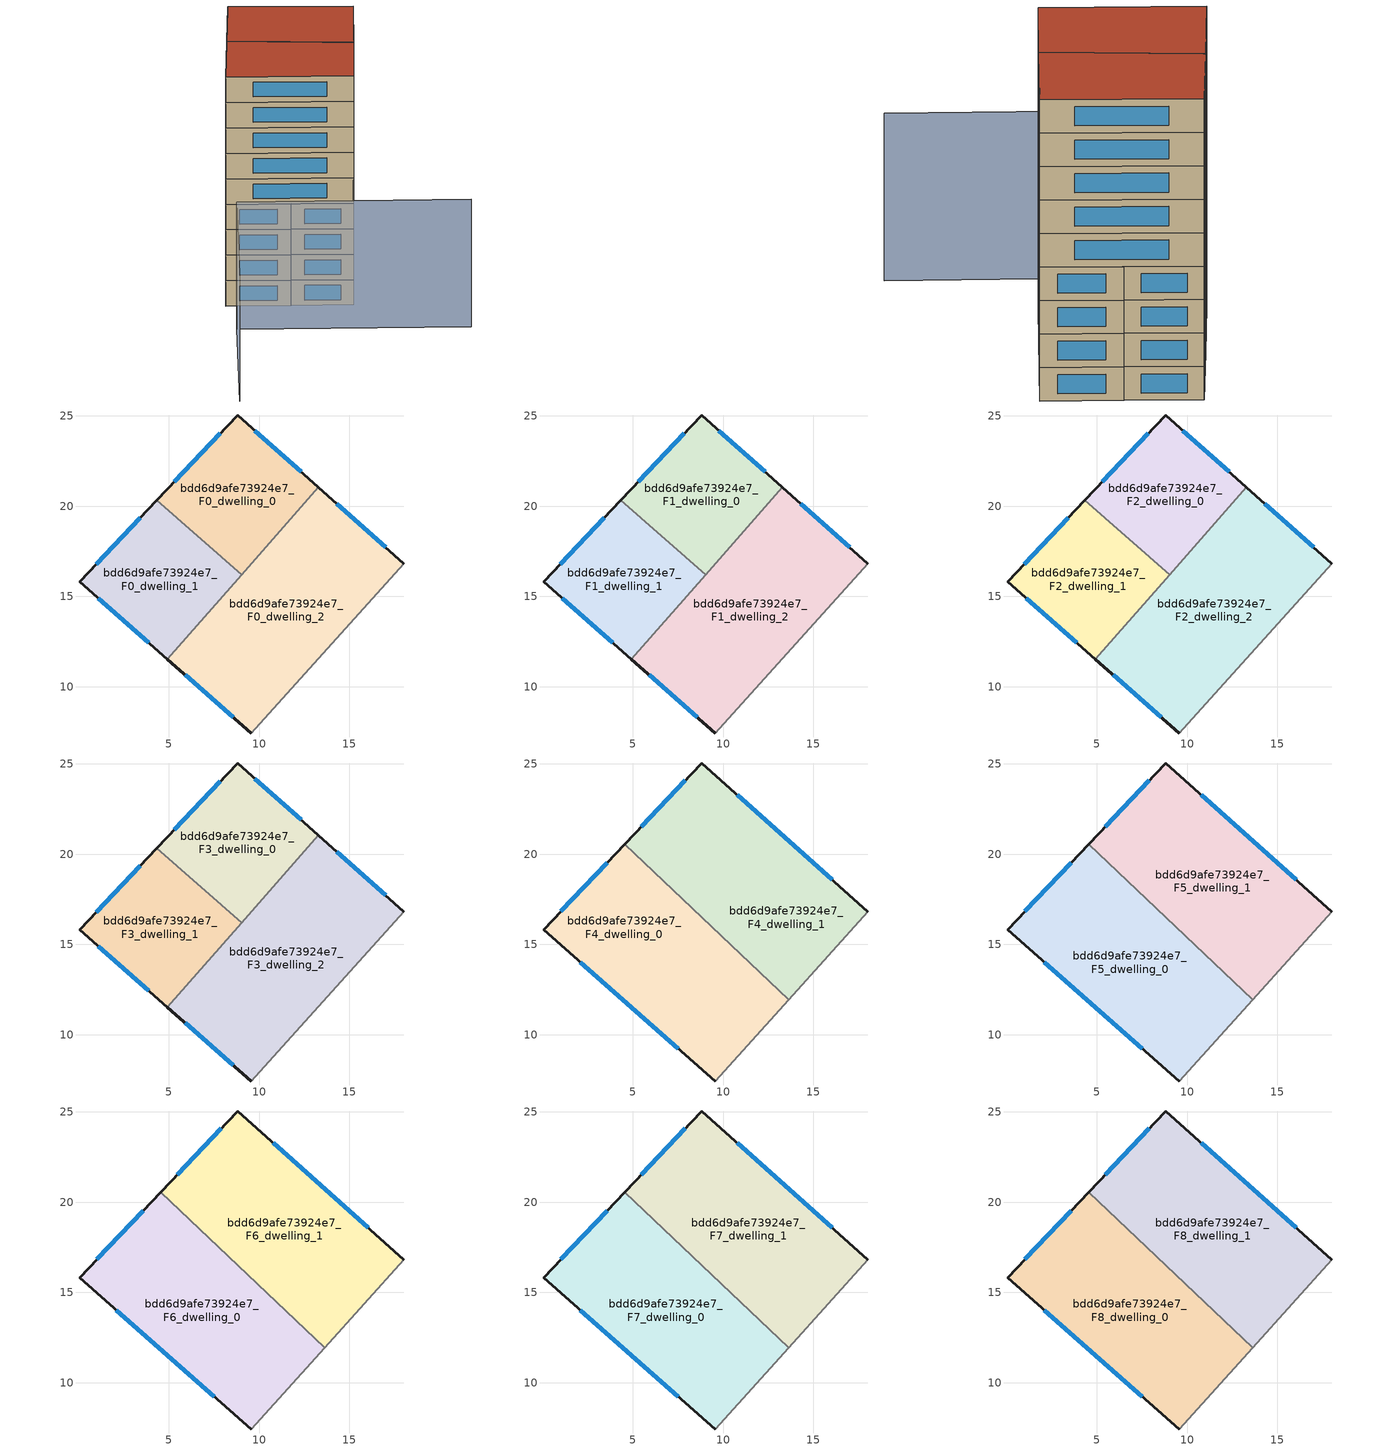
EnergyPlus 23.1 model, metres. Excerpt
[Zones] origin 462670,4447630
bdd6d9afe73924e7_F0_dwelling_0
 floor ground (EU_floor_Construction): 13.29,21.03 9.04,16.21 4.35,20.34 8.81,25.04 z0
 wall outside (EU_wall_Construction): 13.29,21.03 8.81,25.04 4.35,20.34 z0:3
 wall to bdd6d9afe73924e7_F0_dwelling_1 (EU_wall_Construction): 4.35,20.34 9.04,16.21 z0:3
 wall to bdd6d9afe73924e7_F0_dwelling_2 (EU_wall_Construction): 9.04,16.21 13.29,21.03 z0:3
 window (EU_Window_Construction): 7.85,24.04 5.31,21.34 / 12.33,21.89 9.77,24.18 z0.64:2.36
bdd6d9afe73924e7_F0_dwelling_1
 floor ground (EU_floor_Construction): 9.04,16.21 4.92,11.54 0.07,15.82 4.35,20.34 z0
 wall outside (EU_wall_Construction): 4.35,20.34 0.07,15.82 4.92,11.54 z0:3
 wall to bdd6d9afe73924e7_F0_dwelling_2 (EU_wall_Construction): 4.92,11.54 9.04,16.21 z0:3
 window (EU_Window_Construction): 1.11,14.9 3.88,12.45 / 3.43,19.37 0.99,16.79 z0.64:2.36
bdd6d9afe73924e7_F0_dwelling_2
 floor ground (EU_floor_Construction): 18.01,16.81 9.56,7.45 4.92,11.54 13.29,21.03 z0
 wall outside (EU_wall_Construction): 4.92,11.54 9.56,7.45 / 18.01,16.81 13.29,21.03 z0:3
 wall adiabatic (EU_wall_Construction): 9.56,7.45 18.01,16.81 z0:3
 window (EU_Window_Construction): 5.92,10.66 8.57,8.32 / 17,17.71 14.3,20.13 z0.64:2.36
bdd6d9afe73924e7_F1_dwelling_0
 floor to bdd6d9afe73924e7_F0_dwelling_0 (EU_floor_Construction): 13.29,21.03 9.04,16.21 4.35,20.34 8.81,25.04 z3
 wall outside (EU_wall_Construction): 13.29,21.03 8.81,25.04 4.35,20.34 z3:6
 wall to bdd6d9afe73924e7_F1_dwelling_1 (EU_wall_Construction): 4.35,20.34 9.04,16.21 z3:6
 wall to bdd6d9afe73924e7_F1_dwelling_2 (EU_wall_Construction): 9.04,16.21 13.29,21.03 z3:6
 window (EU_Window_Construction): 7.85,24.04 5.31,21.34 / 12.33,21.89 9.77,24.18 z3.64:5.36
bdd6d9afe73924e7_F1_dwelling_1
 floor to bdd6d9afe73924e7_F0_dwelling_1 (EU_floor_Construction): 9.04,16.21 4.92,11.54 0.07,15.82 4.35,20.34 z3
 wall outside (EU_wall_Construction): 4.35,20.34 0.07,15.82 4.92,11.54 z3:6
 wall to bdd6d9afe73924e7_F1_dwelling_2 (EU_wall_Construction): 4.92,11.54 9.04,16.21 z3:6
 window (EU_Window_Construction): 1.11,14.9 3.88,12.45 / 3.43,19.37 0.99,16.79 z3.64:5.36
bdd6d9afe73924e7_F1_dwelling_2
 floor to bdd6d9afe73924e7_F0_dwelling_2 (EU_floor_Construction): 18.01,16.81 9.56,7.45 4.92,11.54 13.29,21.03 z3
 wall outside (EU_wall_Construction): 4.92,11.54 9.56,7.45 / 18.01,16.81 13.29,21.03 z3:6
 wall adiabatic (EU_wall_Construction): 9.56,7.45 18.01,16.81 z3:6
 window (EU_Window_Construction): 5.92,10.66 8.57,8.32 / 17,17.71 14.3,20.13 z3.64:5.36
bdd6d9afe73924e7_F2_dwelling_0
 floor to bdd6d9afe73924e7_F1_dwelling_0 (EU_floor_Construction): 13.29,21.03 9.04,16.21 4.35,20.34 8.81,25.04 z6
 wall outside (EU_wall_Construction): 13.29,21.03 8.81,25.04 4.35,20.34 z6:9
 wall to bdd6d9afe73924e7_F2_dwelling_1 (EU_wall_Construction): 4.35,20.34 9.04,16.21 z6:9
 wall to bdd6d9afe73924e7_F2_dwelling_2 (EU_wall_Construction): 9.04,16.21 13.29,21.03 z6:9
 window (EU_Window_Construction): 7.85,24.04 5.31,21.34 / 12.33,21.89 9.77,24.18 z6.64:8.36
bdd6d9afe73924e7_F2_dwelling_1
 floor to bdd6d9afe73924e7_F1_dwelling_1 (EU_floor_Construction): 9.04,16.21 4.92,11.54 0.07,15.82 4.35,20.34 z6
 wall outside (EU_wall_Construction): 4.35,20.34 0.07,15.82 4.92,11.54 z6:9
 wall to bdd6d9afe73924e7_F2_dwelling_2 (EU_wall_Construction): 4.92,11.54 9.04,16.21 z6:9
 window (EU_Window_Construction): 1.11,14.9 3.88,12.45 / 3.43,19.37 0.99,16.79 z6.64:8.36
bdd6d9afe73924e7_F2_dwelling_2
 floor to bdd6d9afe73924e7_F1_dwelling_2 (EU_floor_Construction): 18.01,16.81 9.56,7.45 4.92,11.54 13.29,21.03 z6
 wall outside (EU_wall_Construction): 4.92,11.54 9.56,7.45 / 18.01,16.81 13.29,21.03 z6:9
 wall adiabatic (EU_wall_Construction): 9.56,7.45 18.01,16.81 z6:9
 window (EU_Window_Construction): 5.92,10.66 8.57,8.32 / 17,17.71 14.3,20.13 z6.64:8.36
bdd6d9afe73924e7_F3_dwelling_0
 floor to bdd6d9afe73924e7_F2_dwelling_0 (EU_floor_Construction): 13.29,21.03 9.04,16.21 4.35,20.34 8.81,25.04 z9
 wall outside (EU_wall_Construction): 13.29,21.03 8.81,25.04 4.35,20.34 z9:12
 wall to bdd6d9afe73924e7_F3_dwelling_1 (EU_wall_Construction): 4.35,20.34 9.04,16.21 z9:12
 wall to bdd6d9afe73924e7_F3_dwelling_2 (EU_wall_Construction): 9.04,16.21 13.29,21.03 z9:12
 window (EU_Window_Construction): 7.85,24.04 5.31,21.34 / 12.33,21.89 9.77,24.18 z9.64:11.36
bdd6d9afe73924e7_F3_dwelling_1
 floor to bdd6d9afe73924e7_F2_dwelling_1 (EU_floor_Construction): 9.04,16.21 4.92,11.54 0.07,15.82 4.35,20.34 z9
 wall outside (EU_wall_Construction): 4.35,20.34 0.07,15.82 4.92,11.54 z9:12
 wall to bdd6d9afe73924e7_F3_dwelling_2 (EU_wall_Construction): 4.92,11.54 9.04,16.21 z9:12
 window (EU_Window_Construction): 1.11,14.9 3.88,12.45 / 3.43,19.37 0.99,16.79 z9.64:11.36
bdd6d9afe73924e7_F3_dwelling_2
 floor to bdd6d9afe73924e7_F2_dwelling_2 (EU_floor_Construction): 18.01,16.81 9.56,7.45 4.92,11.54 13.29,21.03 z9
 wall outside (EU_wall_Construction): 4.92,11.54 9.56,7.45 / 18.01,16.81 13.29,21.03 z9:12
 wall adiabatic (EU_wall_Construction): 9.56,7.45 18.01,16.81 z9:12
 window (EU_Window_Construction): 5.92,10.66 8.57,8.32 / 17,17.71 14.3,20.13 z9.64:11.36
bdd6d9afe73924e7_F4_dwelling_0
 floor to bdd6d9afe73924e7_F3_dwelling_0 (EU_floor_Construction): 9.08,16.26 9.04,16.21 4.35,20.34 4.55,20.55 z12
 floor to bdd6d9afe73924e7_F3_dwelling_1 (EU_floor_Construction): 9.04,16.21 4.92,11.54 0.07,15.82 4.35,20.34 z12
 floor to bdd6d9afe73924e7_F3_dwelling_2 (EU_floor_Construction): 13.63,11.95 9.56,7.45 4.92,11.54 9.08,16.26 z12
 wall outside (EU_wall_Construction): 4.55,20.55 0.07,15.82 9.56,7.45 z12:15
 wall adiabatic (EU_wall_Construction): 9.56,7.45 13.63,11.95 z12:15
 wall to bdd6d9afe73924e7_F4_dwelling_1 (EU_wall_Construction): 13.63,11.95 4.55,20.55 z12:15
 window (EU_Window_Construction): 2.1,14.02 7.53,9.24 / 3.59,19.54 1.03,16.83 z12.64:14.36
bdd6d9afe73924e7_F4_dwelling_1
 floor to bdd6d9afe73924e7_F3_dwelling_0 (EU_floor_Construction): 13.29,21.03 9.08,16.26 4.55,20.55 8.81,25.04 z12
 floor to bdd6d9afe73924e7_F3_dwelling_2 (EU_floor_Construction): 18.01,16.81 13.63,11.95 9.08,16.26 13.29,21.03 z12
 wall outside (EU_wall_Construction): 18.01,16.81 8.81,25.04 4.55,20.55 z12:15
 wall adiabatic (EU_wall_Construction): 13.63,11.95 18.01,16.81 z12:15
 window (EU_Window_Construction): 7.9,24.08 5.46,21.51 / 16.04,18.57 10.78,23.28 z12.64:14.36
bdd6d9afe73924e7_F5_dwelling_0
 floor to bdd6d9afe73924e7_F4_dwelling_0 (EU_floor_Construction): 13.63,11.95 9.56,7.45 0.07,15.82 4.55,20.55 z15
 wall outside (EU_wall_Construction): 4.55,20.55 0.07,15.82 9.56,7.45 z15:18
 wall adiabatic (EU_wall_Construction): 9.56,7.45 13.63,11.95 z15:18
 wall to bdd6d9afe73924e7_F5_dwelling_1 (EU_wall_Construction): 13.63,11.95 4.55,20.55 z15:18
 window (EU_Window_Construction): 2.1,14.02 7.53,9.24 / 3.59,19.54 1.03,16.83 z15.64:17.36
bdd6d9afe73924e7_F5_dwelling_1
 floor to bdd6d9afe73924e7_F4_dwelling_1 (EU_floor_Construction): 18.01,16.81 13.63,11.95 4.55,20.55 8.81,25.04 z15
 wall outside (EU_wall_Construction): 18.01,16.81 8.81,25.04 4.55,20.55 z15:18
 wall adiabatic (EU_wall_Construction): 13.63,11.95 18.01,16.81 z15:18
 window (EU_Window_Construction): 7.9,24.08 5.46,21.51 / 16.04,18.57 10.78,23.28 z15.64:17.36
bdd6d9afe73924e7_F6_dwelling_0
 floor to bdd6d9afe73924e7_F5_dwelling_0 (EU_floor_Construction): 13.63,11.95 9.56,7.45 0.07,15.82 4.55,20.55 z18
 wall outside (EU_wall_Construction): 4.55,20.55 0.07,15.82 9.56,7.45 z18:21
 wall adiabatic (EU_wall_Construction): 9.56,7.45 13.63,11.95 z18:21
 wall to bdd6d9afe73924e7_F6_dwelling_1 (EU_wall_Construction): 13.63,11.95 4.55,20.55 z18:21
 window (EU_Window_Construction): 2.1,14.02 7.53,9.24 / 3.59,19.54 1.03,16.83 z18.64:20.36
bdd6d9afe73924e7_F6_dwelling_1
 floor to bdd6d9afe73924e7_F5_dwelling_1 (EU_floor_Construction): 18.01,16.81 13.63,11.95 4.55,20.55 8.81,25.04 z18
 wall outside (EU_wall_Construction): 18.01,16.81 8.81,25.04 4.55,20.55 z18:21
 wall adiabatic (EU_wall_Construction): 13.63,11.95 18.01,16.81 z18:21
 window (EU_Window_Construction): 7.9,24.08 5.46,21.51 / 16.04,18.57 10.78,23.28 z18.64:20.36
bdd6d9afe73924e7_F7_dwelling_0
 floor to bdd6d9afe73924e7_F6_dwelling_0 (EU_floor_Construction): 13.63,11.95 9.56,7.45 0.07,15.82 4.55,20.55 z21
 wall outside (EU_wall_Construction): 4.55,20.55 0.07,15.82 9.56,7.45 z21:24
 wall adiabatic (EU_wall_Construction): 9.56,7.45 13.63,11.95 z21:24
 wall to bdd6d9afe73924e7_F7_dwelling_1 (EU_wall_Construction): 13.63,11.95 4.55,20.55 z21:24
 window (EU_Window_Construction): 2.1,14.02 7.53,9.24 / 3.59,19.54 1.03,16.83 z21.64:23.36
bdd6d9afe73924e7_F7_dwelling_1
 floor to bdd6d9afe73924e7_F6_dwelling_1 (EU_floor_Construction): 18.01,16.81 13.63,11.95 4.55,20.55 8.81,25.04 z21
 wall outside (EU_wall_Construction): 18.01,16.81 8.81,25.04 4.55,20.55 z21:24
 wall adiabatic (EU_wall_Construction): 13.63,11.95 18.01,16.81 z21:24
 window (EU_Window_Construction): 7.9,24.08 5.46,21.51 / 16.04,18.57 10.78,23.28 z21.64:23.36
bdd6d9afe73924e7_F8_dwelling_0
 floor to bdd6d9afe73924e7_F7_dwelling_0 (EU_floor_Construction): 13.63,11.95 9.56,7.45 0.07,15.82 4.55,20.55 z24
 wall outside (EU_wall_Construction): 4.55,20.55 0.07,15.82 9.56,7.45 z24:27
 wall adiabatic (EU_wall_Construction): 9.56,7.45 13.63,11.95 z24:27
 wall to bdd6d9afe73924e7_F8_dwelling_1 (EU_wall_Construction): 13.63,11.95 4.55,20.55 z24:27
 window (EU_Window_Construction): 2.1,14.02 7.53,9.24 / 3.59,19.54 1.03,16.83 z24.64:26.36
 roof outside (EU_roof_Construction): 9.56,7.45 13.63,11.95 4.55,20.55 0.07,15.82 z27
bdd6d9afe73924e7_F8_dwelling_1
 floor to bdd6d9afe73924e7_F7_dwelling_1 (EU_floor_Construction): 18.01,16.81 13.63,11.95 4.55,20.55 8.81,25.04 z24
 wall outside (EU_wall_Construction): 18.01,16.81 8.81,25.04 4.55,20.55 z24:27
 wall adiabatic (EU_wall_Construction): 13.63,11.95 18.01,16.81 z24:27
 window (EU_Window_Construction): 7.9,24.08 5.46,21.51 / 16.04,18.57 10.78,23.28 z24.64:26.36
 roof outside (EU_roof_Construction): 13.63,11.95 18.01,16.81 8.81,25.04 4.55,20.55 z27
shading: -10.47,2.31 -1.95,12.02 / -1.95,12.02 15.45,-3.25 / 7.28,4.97 17.64,16.9 z0:15
[Building]
EU S2 Campaign: North Axis=0; Terrain=City; Solar Distribution=FullExterior
[Site:Location]
Yerevan-Zvartnots.Intl.AP: Latitude=40.15; Longitude=44.383; Time Zone=4; Elevation=854
[SizingPeriod:WeatherFileDays]
AnnualSizingPeriod: Begin Month=1; Begin Day of Month=1; End Month=12; End Day of Month=31; Day of Week for Start Day=Monday; Use Weather File Daylight Saving Period=No; Use Weather File Rain and Snow Indicators=No
[MATERIAL]
EU_InternalMass_Material: Roughness=MediumRough; Thickness=0.1; Conductivity=1; Density=1800; Specific Heat=900; Thermal Absorptance=0.9; Solar Absorptance=0.7; Visible Absorptance=0.7
[MATERIAL:NOMASS] Roughness=MediumRough; Thermal Absorptance=0.9; Solar Absorptance=0.7; Visible Absorptance=0.7
Name | Thermal Resistance
EU_wall_NoMass | 1.05043
EU_roof_NoMass | 1.45357
EU_floor_NoMass | 0.478065
[WINDOWMATERIAL:SIMPLEGLAZINGSYSTEM]
EU_Window_SimpleGlazing: UFactor=2.5566; Solar Heat Gain Coefficient=0.75; Visible Transmittance=0.75
[CONSTRUCTION]
EU_wall_Construction: EU_wall_NoMass
EU_roof_Construction: EU_roof_NoMass
EU_floor_Construction: EU_floor_NoMass
EU_Window_Construction: EU_Window_SimpleGlazing
EU_InternalMass_Construction: EU_InternalMass_Material
[ZONE] Type=1; Multiplier=1; Ceiling Height=autocalculate; Floor Area=autocalculate; Part of Total Floor Area=Yes
Name | Volume
bdd6d9afe73924e7_F0_dwelling_0 | 118.691
bdd6d9afe73924e7_F1_dwelling_0; bdd6d9afe73924e7_F2_dwelling_0; bdd6d9afe73924e7_F3_dwelling_0 | 118.692
bdd6d9afe73924e7_F4_dwelling_0 | 237.375
bdd6d9afe73924e7_F5_dwelling_0; bdd6d9afe73924e7_F6_dwelling_0; bdd6d9afe73924e7_F7_dwelling_0; bdd6d9afe73924e7_F8_dwelling_0 | 237.38
bdd6d9afe73924e7_F0_dwelling_1 | 118.714
bdd6d9afe73924e7_F1_dwelling_1; bdd6d9afe73924e7_F2_dwelling_1; bdd6d9afe73924e7_F3_dwelling_1 | 118.713
bdd6d9afe73924e7_F4_dwelling_1 | 237.379
bdd6d9afe73924e7_F5_dwelling_1; bdd6d9afe73924e7_F6_dwelling_1; bdd6d9afe73924e7_F7_dwelling_1; bdd6d9afe73924e7_F8_dwelling_1 | 237.385
bdd6d9afe73924e7_F0_dwelling_2; bdd6d9afe73924e7_F1_dwelling_2; bdd6d9afe73924e7_F2_dwelling_2; bdd6d9afe73924e7_F3_dwelling_2 | 237.36
[INTERNALMASS] Construction=EU_InternalMass_Construction
Name | Zone or ZoneList | Surface Area
bdd6d9afe73924e7_F0_dwelling_0_EU_InternalMass | bdd6d9afe73924e7_F0_dwelling_0 | 39.5638
bdd6d9afe73924e7_F0_dwelling_1_EU_InternalMass | bdd6d9afe73924e7_F0_dwelling_1 | 39.5712
bdd6d9afe73924e7_F0_dwelling_2_EU_InternalMass | bdd6d9afe73924e7_F0_dwelling_2 | 79.1199
bdd6d9afe73924e7_F1_dwelling_0_EU_InternalMass | bdd6d9afe73924e7_F1_dwelling_0 | 39.5638
bdd6d9afe73924e7_F1_dwelling_1_EU_InternalMass | bdd6d9afe73924e7_F1_dwelling_1 | 39.5712
bdd6d9afe73924e7_F1_dwelling_2_EU_InternalMass | bdd6d9afe73924e7_F1_dwelling_2 | 79.1199
bdd6d9afe73924e7_F2_dwelling_0_EU_InternalMass | bdd6d9afe73924e7_F2_dwelling_0 | 39.5638
bdd6d9afe73924e7_F2_dwelling_1_EU_InternalMass | bdd6d9afe73924e7_F2_dwelling_1 | 39.5712
bdd6d9afe73924e7_F2_dwelling_2_EU_InternalMass | bdd6d9afe73924e7_F2_dwelling_2 | 79.1199
bdd6d9afe73924e7_F3_dwelling_0_EU_InternalMass | bdd6d9afe73924e7_F3_dwelling_0 | 39.5638
bdd6d9afe73924e7_F3_dwelling_1_EU_InternalMass | bdd6d9afe73924e7_F3_dwelling_1 | 39.5712
bdd6d9afe73924e7_F3_dwelling_2_EU_InternalMass | bdd6d9afe73924e7_F3_dwelling_2 | 79.1199
bdd6d9afe73924e7_F4_dwelling_0_EU_InternalMass | bdd6d9afe73924e7_F4_dwelling_0 | 79.1267
bdd6d9afe73924e7_F4_dwelling_1_EU_InternalMass | bdd6d9afe73924e7_F4_dwelling_1 | 79.1282
bdd6d9afe73924e7_F5_dwelling_0_EU_InternalMass | bdd6d9afe73924e7_F5_dwelling_0 | 79.1267
bdd6d9afe73924e7_F5_dwelling_1_EU_InternalMass | bdd6d9afe73924e7_F5_dwelling_1 | 79.1282
bdd6d9afe73924e7_F6_dwelling_0_EU_InternalMass | bdd6d9afe73924e7_F6_dwelling_0 | 79.1267
bdd6d9afe73924e7_F6_dwelling_1_EU_InternalMass | bdd6d9afe73924e7_F6_dwelling_1 | 79.1282
bdd6d9afe73924e7_F7_dwelling_0_EU_InternalMass | bdd6d9afe73924e7_F7_dwelling_0 | 79.1267
bdd6d9afe73924e7_F7_dwelling_1_EU_InternalMass | bdd6d9afe73924e7_F7_dwelling_1 | 79.1282
bdd6d9afe73924e7_F8_dwelling_0_EU_InternalMass | bdd6d9afe73924e7_F8_dwelling_0 | 79.1267
bdd6d9afe73924e7_F8_dwelling_1_EU_InternalMass | bdd6d9afe73924e7_F8_dwelling_1 | 79.1282
[OTHEREQUIPMENT] Fuel Type=Electricity; Design Level Calculation Method=Watts/Area; Power per Zone Floor Area=1; Fraction Latent=0; Fraction Radiant=0; Fraction Lost=0; Carbon Dioxide Generation Rate=0; EndUse Subcategory=EU_Step8_InternalGains
Name | Zone or ZoneList or Space or SpaceList | Schedule
EU_Step8_InternalGain_bdd6d9afe73924e7_F0_dwelling_0_f000 | bdd6d9afe73924e7_F0_dwelling_0 | EU_Step8_GainSchedule_bdd6d9afe73924e7_F0_dwelling_0_f000
EU_Step8_InternalGain_bdd6d9afe73924e7_F0_dwelling_1_f000 | bdd6d9afe73924e7_F0_dwelling_1 | EU_Step8_GainSchedule_bdd6d9afe73924e7_F0_dwelling_1_f000
EU_Step8_InternalGain_bdd6d9afe73924e7_F0_dwelling_2_f000 | bdd6d9afe73924e7_F0_dwelling_2 | EU_Step8_GainSchedule_bdd6d9afe73924e7_F0_dwelling_2_f000
EU_Step8_InternalGain_bdd6d9afe73924e7_F1_dwelling_0_f000 | bdd6d9afe73924e7_F1_dwelling_0 | EU_Step8_GainSchedule_bdd6d9afe73924e7_F1_dwelling_0_f000
EU_Step8_InternalGain_bdd6d9afe73924e7_F1_dwelling_1_f000 | bdd6d9afe73924e7_F1_dwelling_1 | EU_Step8_GainSchedule_bdd6d9afe73924e7_F1_dwelling_1_f000
EU_Step8_InternalGain_bdd6d9afe73924e7_F1_dwelling_2_f000 | bdd6d9afe73924e7_F1_dwelling_2 | EU_Step8_GainSchedule_bdd6d9afe73924e7_F1_dwelling_2_f000
EU_Step8_InternalGain_bdd6d9afe73924e7_F2_dwelling_0_f000 | bdd6d9afe73924e7_F2_dwelling_0 | EU_Step8_GainSchedule_bdd6d9afe73924e7_F2_dwelling_0_f000
EU_Step8_InternalGain_bdd6d9afe73924e7_F2_dwelling_1_f000 | bdd6d9afe73924e7_F2_dwelling_1 | EU_Step8_GainSchedule_bdd6d9afe73924e7_F2_dwelling_1_f000
EU_Step8_InternalGain_bdd6d9afe73924e7_F2_dwelling_2_f000 | bdd6d9afe73924e7_F2_dwelling_2 | EU_Step8_GainSchedule_bdd6d9afe73924e7_F2_dwelling_2_f000
EU_Step8_InternalGain_bdd6d9afe73924e7_F3_dwelling_0_f000 | bdd6d9afe73924e7_F3_dwelling_0 | EU_Step8_GainSchedule_bdd6d9afe73924e7_F3_dwelling_0_f000
EU_Step8_InternalGain_bdd6d9afe73924e7_F3_dwelling_1_f000 | bdd6d9afe73924e7_F3_dwelling_1 | EU_Step8_GainSchedule_bdd6d9afe73924e7_F3_dwelling_1_f000
EU_Step8_InternalGain_bdd6d9afe73924e7_F3_dwelling_2_f000 | bdd6d9afe73924e7_F3_dwelling_2 | EU_Step8_GainSchedule_bdd6d9afe73924e7_F3_dwelling_2_f000
EU_Step8_InternalGain_bdd6d9afe73924e7_F4_dwelling_0_f000 | bdd6d9afe73924e7_F4_dwelling_0 | EU_Step8_GainSchedule_bdd6d9afe73924e7_F4_dwelling_0_f000
EU_Step8_InternalGain_bdd6d9afe73924e7_F4_dwelling_1_f000 | bdd6d9afe73924e7_F4_dwelling_1 | EU_Step8_GainSchedule_bdd6d9afe73924e7_F4_dwelling_1_f000
EU_Step8_InternalGain_bdd6d9afe73924e7_F5_dwelling_0_f000 | bdd6d9afe73924e7_F5_dwelling_0 | EU_Step8_GainSchedule_bdd6d9afe73924e7_F5_dwelling_0_f000
EU_Step8_InternalGain_bdd6d9afe73924e7_F5_dwelling_1_f000 | bdd6d9afe73924e7_F5_dwelling_1 | EU_Step8_GainSchedule_bdd6d9afe73924e7_F5_dwelling_1_f000
EU_Step8_InternalGain_bdd6d9afe73924e7_F6_dwelling_0_f000 | bdd6d9afe73924e7_F6_dwelling_0 | EU_Step8_GainSchedule_bdd6d9afe73924e7_F6_dwelling_0_f000
EU_Step8_InternalGain_bdd6d9afe73924e7_F6_dwelling_1_f000 | bdd6d9afe73924e7_F6_dwelling_1 | EU_Step8_GainSchedule_bdd6d9afe73924e7_F6_dwelling_1_f000
EU_Step8_InternalGain_bdd6d9afe73924e7_F7_dwelling_0_f000 | bdd6d9afe73924e7_F7_dwelling_0 | EU_Step8_GainSchedule_bdd6d9afe73924e7_F7_dwelling_0_f000
EU_Step8_InternalGain_bdd6d9afe73924e7_F7_dwelling_1_f000 | bdd6d9afe73924e7_F7_dwelling_1 | EU_Step8_GainSchedule_bdd6d9afe73924e7_F7_dwelling_1_f000
EU_Step8_InternalGain_bdd6d9afe73924e7_F8_dwelling_0_f000 | bdd6d9afe73924e7_F8_dwelling_0 | EU_Step8_GainSchedule_bdd6d9afe73924e7_F8_dwelling_0_f000
EU_Step8_InternalGain_bdd6d9afe73924e7_F8_dwelling_1_f000 | bdd6d9afe73924e7_F8_dwelling_1 | EU_Step8_GainSchedule_bdd6d9afe73924e7_F8_dwelling_1_f000
[ZONEVENTILATION:DESIGNFLOWRATE] Schedule=EU_AlwaysOn; Design Flow Rate Calculation Method=AirChanges/Hour; Air Changes per Hour=0.557805; Ventilation Type=Natural; Fan Pressure Rise=0; Fan Total Efficiency=1; Constant Term Coefficient=1; Temperature Term Coefficient=0; Velocity Term Coefficient=0; Velocity Squared Term Coefficient=0; Minimum Indoor Temperature=-100; Maximum Indoor Temperature=100; Delta Temperature=-100; Minimum Outdoor Temperature=-100; Maximum Outdoor Temperature=100; Maximum Wind Speed=40
Name | Zone or ZoneList or Space or SpaceList
EU_ConstantAir_bdd6d9afe73924e7_F0_dwelling_0 | bdd6d9afe73924e7_F0_dwelling_0
EU_ConstantAir_bdd6d9afe73924e7_F0_dwelling_1 | bdd6d9afe73924e7_F0_dwelling_1
EU_ConstantAir_bdd6d9afe73924e7_F0_dwelling_2 | bdd6d9afe73924e7_F0_dwelling_2
EU_ConstantAir_bdd6d9afe73924e7_F1_dwelling_0 | bdd6d9afe73924e7_F1_dwelling_0
EU_ConstantAir_bdd6d9afe73924e7_F1_dwelling_1 | bdd6d9afe73924e7_F1_dwelling_1
EU_ConstantAir_bdd6d9afe73924e7_F1_dwelling_2 | bdd6d9afe73924e7_F1_dwelling_2
EU_ConstantAir_bdd6d9afe73924e7_F2_dwelling_0 | bdd6d9afe73924e7_F2_dwelling_0
EU_ConstantAir_bdd6d9afe73924e7_F2_dwelling_1 | bdd6d9afe73924e7_F2_dwelling_1
EU_ConstantAir_bdd6d9afe73924e7_F2_dwelling_2 | bdd6d9afe73924e7_F2_dwelling_2
EU_ConstantAir_bdd6d9afe73924e7_F3_dwelling_0 | bdd6d9afe73924e7_F3_dwelling_0
EU_ConstantAir_bdd6d9afe73924e7_F3_dwelling_1 | bdd6d9afe73924e7_F3_dwelling_1
EU_ConstantAir_bdd6d9afe73924e7_F3_dwelling_2 | bdd6d9afe73924e7_F3_dwelling_2
EU_ConstantAir_bdd6d9afe73924e7_F4_dwelling_0 | bdd6d9afe73924e7_F4_dwelling_0
EU_ConstantAir_bdd6d9afe73924e7_F4_dwelling_1 | bdd6d9afe73924e7_F4_dwelling_1
EU_ConstantAir_bdd6d9afe73924e7_F5_dwelling_0 | bdd6d9afe73924e7_F5_dwelling_0
EU_ConstantAir_bdd6d9afe73924e7_F5_dwelling_1 | bdd6d9afe73924e7_F5_dwelling_1
EU_ConstantAir_bdd6d9afe73924e7_F6_dwelling_0 | bdd6d9afe73924e7_F6_dwelling_0
EU_ConstantAir_bdd6d9afe73924e7_F6_dwelling_1 | bdd6d9afe73924e7_F6_dwelling_1
EU_ConstantAir_bdd6d9afe73924e7_F7_dwelling_0 | bdd6d9afe73924e7_F7_dwelling_0
EU_ConstantAir_bdd6d9afe73924e7_F7_dwelling_1 | bdd6d9afe73924e7_F7_dwelling_1
EU_ConstantAir_bdd6d9afe73924e7_F8_dwelling_0 | bdd6d9afe73924e7_F8_dwelling_0
EU_ConstantAir_bdd6d9afe73924e7_F8_dwelling_1 | bdd6d9afe73924e7_F8_dwelling_1
[HVACTEMPLATE:THERMOSTAT] Constant Heating Setpoint=20; Constant Cooling Setpoint=50
EU_HeatOnly_bdd6d9afe73924e7_F0_dwelling_0; EU_HeatOnly_bdd6d9afe73924e7_F0_dwelling_1; EU_HeatOnly_bdd6d9afe73924e7_F0_dwelling_2; EU_HeatOnly_bdd6d9afe73924e7_F1_dwelling_0; EU_HeatOnly_bdd6d9afe73924e7_F1_dwelling_1; EU_HeatOnly_bdd6d9afe73924e7_F1_dwelling_2; EU_HeatOnly_bdd6d9afe73924e7_F2_dwelling_0; EU_HeatOnly_bdd6d9afe73924e7_F2_dwelling_1; EU_HeatOnly_bdd6d9afe73924e7_F2_dwelling_2; EU_HeatOnly_bdd6d9afe73924e7_F3_dwelling_0; EU_HeatOnly_bdd6d9afe73924e7_F3_dwelling_1; EU_HeatOnly_bdd6d9afe73924e7_F3_dwelling_2; EU_HeatOnly_bdd6d9afe73924e7_F4_dwelling_0; EU_HeatOnly_bdd6d9afe73924e7_F4_dwelling_1; EU_HeatOnly_bdd6d9afe73924e7_F5_dwelling_0; EU_HeatOnly_bdd6d9afe73924e7_F5_dwelling_1; EU_HeatOnly_bdd6d9afe73924e7_F6_dwelling_0; EU_HeatOnly_bdd6d9afe73924e7_F6_dwelling_1; EU_HeatOnly_bdd6d9afe73924e7_F7_dwelling_0; EU_HeatOnly_bdd6d9afe73924e7_F7_dwelling_1; EU_HeatOnly_bdd6d9afe73924e7_F8_dwelling_0; EU_HeatOnly_bdd6d9afe73924e7_F8_dwelling_1
[HVACTEMPLATE:ZONE:IDEALLOADSAIRSYSTEM] System Availability Schedule=EU_AlwaysOn; Maximum Heating Supply Air Temperature=50; Minimum Cooling Supply Air Temperature=13; Maximum Heating Supply Air Humidity Ratio=0.0156; Minimum Cooling Supply Air Humidity Ratio=0.0077; Heating Limit=NoLimit; Cooling Limit=NoLimit; Heating Availability Schedule=EU_AlwaysOn; Cooling Availability Schedule=EU_CoolingOff; Dehumidification Control Type=ConstantSensibleHeatRatio; Cooling Sensible Heat Ratio=0.7; Dehumidification Setpoint=60; Humidification Control Type=None; Humidification Setpoint=30; Outdoor Air Method=None; Outdoor Air Flow Rate per Person=0.00944; Outdoor Air Flow Rate per Zone Floor Area=0; Outdoor Air Flow Rate per Zone=0; Demand Controlled Ventilation Type=None; Outdoor Air Economizer Type=NoEconomizer; Heat Recovery Type=None; Sensible Heat Recovery Effectiveness=0.7; Latent Heat Recovery Effectiveness=0.65
Name | Template Thermostat
bdd6d9afe73924e7_F0_dwelling_0 | EU_HeatOnly_bdd6d9afe73924e7_F0_dwelling_0
bdd6d9afe73924e7_F0_dwelling_1 | EU_HeatOnly_bdd6d9afe73924e7_F0_dwelling_1
bdd6d9afe73924e7_F0_dwelling_2 | EU_HeatOnly_bdd6d9afe73924e7_F0_dwelling_2
bdd6d9afe73924e7_F1_dwelling_0 | EU_HeatOnly_bdd6d9afe73924e7_F1_dwelling_0
bdd6d9afe73924e7_F1_dwelling_1 | EU_HeatOnly_bdd6d9afe73924e7_F1_dwelling_1
bdd6d9afe73924e7_F1_dwelling_2 | EU_HeatOnly_bdd6d9afe73924e7_F1_dwelling_2
bdd6d9afe73924e7_F2_dwelling_0 | EU_HeatOnly_bdd6d9afe73924e7_F2_dwelling_0
bdd6d9afe73924e7_F2_dwelling_1 | EU_HeatOnly_bdd6d9afe73924e7_F2_dwelling_1
bdd6d9afe73924e7_F2_dwelling_2 | EU_HeatOnly_bdd6d9afe73924e7_F2_dwelling_2
bdd6d9afe73924e7_F3_dwelling_0 | EU_HeatOnly_bdd6d9afe73924e7_F3_dwelling_0
bdd6d9afe73924e7_F3_dwelling_1 | EU_HeatOnly_bdd6d9afe73924e7_F3_dwelling_1
bdd6d9afe73924e7_F3_dwelling_2 | EU_HeatOnly_bdd6d9afe73924e7_F3_dwelling_2
bdd6d9afe73924e7_F4_dwelling_0 | EU_HeatOnly_bdd6d9afe73924e7_F4_dwelling_0
bdd6d9afe73924e7_F4_dwelling_1 | EU_HeatOnly_bdd6d9afe73924e7_F4_dwelling_1
bdd6d9afe73924e7_F5_dwelling_0 | EU_HeatOnly_bdd6d9afe73924e7_F5_dwelling_0
bdd6d9afe73924e7_F5_dwelling_1 | EU_HeatOnly_bdd6d9afe73924e7_F5_dwelling_1
bdd6d9afe73924e7_F6_dwelling_0 | EU_HeatOnly_bdd6d9afe73924e7_F6_dwelling_0
bdd6d9afe73924e7_F6_dwelling_1 | EU_HeatOnly_bdd6d9afe73924e7_F6_dwelling_1
bdd6d9afe73924e7_F7_dwelling_0 | EU_HeatOnly_bdd6d9afe73924e7_F7_dwelling_0
bdd6d9afe73924e7_F7_dwelling_1 | EU_HeatOnly_bdd6d9afe73924e7_F7_dwelling_1
bdd6d9afe73924e7_F8_dwelling_0 | EU_HeatOnly_bdd6d9afe73924e7_F8_dwelling_0
bdd6d9afe73924e7_F8_dwelling_1 | EU_HeatOnly_bdd6d9afe73924e7_F8_dwelling_1
[SIZING:ZONE] Zone Cooling Design Supply Air Temperature Input Method=SupplyAirTemperature; Zone Cooling Design Supply Air Temperature=13; Zone Heating Design Supply Air Temperature Input Method=SupplyAirTemperature; Zone Heating Design Supply Air Temperature=50; Zone Cooling Design Supply Air Humidity Ratio=0.008; Zone Heating Design Supply Air Humidity Ratio=0.008; Cooling Design Air Flow Method=DesignDay; Cooling Design Air Flow Rate=0; Cooling Minimum Air Flow per Zone Floor Area=0.000762; Cooling Minimum Air Flow=0; Cooling Minimum Air Flow Fraction=0.2; Heating Design Air Flow Method=DesignDay; Heating Design Air Flow Rate=0; Heating Maximum Air Flow per Zone Floor Area=0.002032; Heating Maximum Air Flow=0.141576; Heating Maximum Air Flow Fraction=0.3; Account for Dedicated Outdoor Air System=No; Dedicated Outdoor Air System Control Strategy=NeutralSupplyAir; Dedicated Outdoor Air Low Setpoint Temperature for Design=autosize; Dedicated Outdoor Air High Setpoint Temperature for Design=autosize; Zone Load Sizing Method=Sensible Load Only No Latent Load; Zone Latent Cooling Design Supply Air Humidity Ratio Input Method=HumidityRatioDifference; Zone Cooling Design Supply Air Humidity Ratio Difference=0.005; Zone Latent Heating Design Supply Air Humidity Ratio Input Method=HumidityRatioDifference; Zone Humidification Design Supply Air Humidity Ratio Difference=0.005
bdd6d9afe73924e7_F0_dwelling_0; bdd6d9afe73924e7_F0_dwelling_1; bdd6d9afe73924e7_F0_dwelling_2; bdd6d9afe73924e7_F1_dwelling_0; bdd6d9afe73924e7_F1_dwelling_1; bdd6d9afe73924e7_F1_dwelling_2; bdd6d9afe73924e7_F2_dwelling_0; bdd6d9afe73924e7_F2_dwelling_1; bdd6d9afe73924e7_F2_dwelling_2; bdd6d9afe73924e7_F3_dwelling_0; bdd6d9afe73924e7_F3_dwelling_1; bdd6d9afe73924e7_F3_dwelling_2; bdd6d9afe73924e7_F4_dwelling_0; bdd6d9afe73924e7_F4_dwelling_1; bdd6d9afe73924e7_F5_dwelling_0; bdd6d9afe73924e7_F5_dwelling_1; bdd6d9afe73924e7_F6_dwelling_0; bdd6d9afe73924e7_F6_dwelling_1; bdd6d9afe73924e7_F7_dwelling_0; bdd6d9afe73924e7_F7_dwelling_1; bdd6d9afe73924e7_F8_dwelling_0; bdd6d9afe73924e7_F8_dwelling_1
[SCHEDULE:CONSTANT]
Name | Hourly Value
EU_AlwaysOn | 1
EU_CoolingOff | 0
[SCHEDULE:FILE] Column Number=1; Rows to Skip at Top=0; Number of Hours of Data=8760; Column Separator=Comma; Interpolate to Timestep=No; Minutes per Item=60; Adjust Schedule for Daylight Savings=Yes
Name | File
EU_Step8_GainSchedule_bdd6d9afe73924e7_F0_dwelling_0_f000 | ../../schedules/bdd6d9afe73924e7/bdd6d9afe73924e7_F0_dwelling_0_f000_gain.csv
EU_Step8_GainSchedule_bdd6d9afe73924e7_F0_dwelling_1_f000 | ../../schedules/bdd6d9afe73924e7/bdd6d9afe73924e7_F0_dwelling_1_f000_gain.csv
EU_Step8_GainSchedule_bdd6d9afe73924e7_F0_dwelling_2_f000 | ../../schedules/bdd6d9afe73924e7/bdd6d9afe73924e7_F0_dwelling_2_f000_gain.csv
EU_Step8_GainSchedule_bdd6d9afe73924e7_F1_dwelling_0_f000 | ../../schedules/bdd6d9afe73924e7/bdd6d9afe73924e7_F1_dwelling_0_f000_gain.csv
EU_Step8_GainSchedule_bdd6d9afe73924e7_F1_dwelling_1_f000 | ../../schedules/bdd6d9afe73924e7/bdd6d9afe73924e7_F1_dwelling_1_f000_gain.csv
EU_Step8_GainSchedule_bdd6d9afe73924e7_F1_dwelling_2_f000 | ../../schedules/bdd6d9afe73924e7/bdd6d9afe73924e7_F1_dwelling_2_f000_gain.csv
EU_Step8_GainSchedule_bdd6d9afe73924e7_F2_dwelling_0_f000 | ../../schedules/bdd6d9afe73924e7/bdd6d9afe73924e7_F2_dwelling_0_f000_gain.csv
EU_Step8_GainSchedule_bdd6d9afe73924e7_F2_dwelling_1_f000 | ../../schedules/bdd6d9afe73924e7/bdd6d9afe73924e7_F2_dwelling_1_f000_gain.csv
EU_Step8_GainSchedule_bdd6d9afe73924e7_F2_dwelling_2_f000 | ../../schedules/bdd6d9afe73924e7/bdd6d9afe73924e7_F2_dwelling_2_f000_gain.csv
EU_Step8_GainSchedule_bdd6d9afe73924e7_F3_dwelling_0_f000 | ../../schedules/bdd6d9afe73924e7/bdd6d9afe73924e7_F3_dwelling_0_f000_gain.csv
EU_Step8_GainSchedule_bdd6d9afe73924e7_F3_dwelling_1_f000 | ../../schedules/bdd6d9afe73924e7/bdd6d9afe73924e7_F3_dwelling_1_f000_gain.csv
EU_Step8_GainSchedule_bdd6d9afe73924e7_F3_dwelling_2_f000 | ../../schedules/bdd6d9afe73924e7/bdd6d9afe73924e7_F3_dwelling_2_f000_gain.csv
EU_Step8_GainSchedule_bdd6d9afe73924e7_F4_dwelling_0_f000 | ../../schedules/bdd6d9afe73924e7/bdd6d9afe73924e7_F4_dwelling_0_f000_gain.csv
EU_Step8_GainSchedule_bdd6d9afe73924e7_F4_dwelling_1_f000 | ../../schedules/bdd6d9afe73924e7/bdd6d9afe73924e7_F4_dwelling_1_f000_gain.csv
EU_Step8_GainSchedule_bdd6d9afe73924e7_F5_dwelling_0_f000 | ../../schedules/bdd6d9afe73924e7/bdd6d9afe73924e7_F5_dwelling_0_f000_gain.csv
EU_Step8_GainSchedule_bdd6d9afe73924e7_F5_dwelling_1_f000 | ../../schedules/bdd6d9afe73924e7/bdd6d9afe73924e7_F5_dwelling_1_f000_gain.csv
EU_Step8_GainSchedule_bdd6d9afe73924e7_F6_dwelling_0_f000 | ../../schedules/bdd6d9afe73924e7/bdd6d9afe73924e7_F6_dwelling_0_f000_gain.csv
EU_Step8_GainSchedule_bdd6d9afe73924e7_F6_dwelling_1_f000 | ../../schedules/bdd6d9afe73924e7/bdd6d9afe73924e7_F6_dwelling_1_f000_gain.csv
EU_Step8_GainSchedule_bdd6d9afe73924e7_F7_dwelling_0_f000 | ../../schedules/bdd6d9afe73924e7/bdd6d9afe73924e7_F7_dwelling_0_f000_gain.csv
EU_Step8_GainSchedule_bdd6d9afe73924e7_F7_dwelling_1_f000 | ../../schedules/bdd6d9afe73924e7/bdd6d9afe73924e7_F7_dwelling_1_f000_gain.csv
EU_Step8_GainSchedule_bdd6d9afe73924e7_F8_dwelling_0_f000 | ../../schedules/bdd6d9afe73924e7/bdd6d9afe73924e7_F8_dwelling_0_f000_gain.csv
EU_Step8_GainSchedule_bdd6d9afe73924e7_F8_dwelling_1_f000 | ../../schedules/bdd6d9afe73924e7/bdd6d9afe73924e7_F8_dwelling_1_f000_gain.csv
